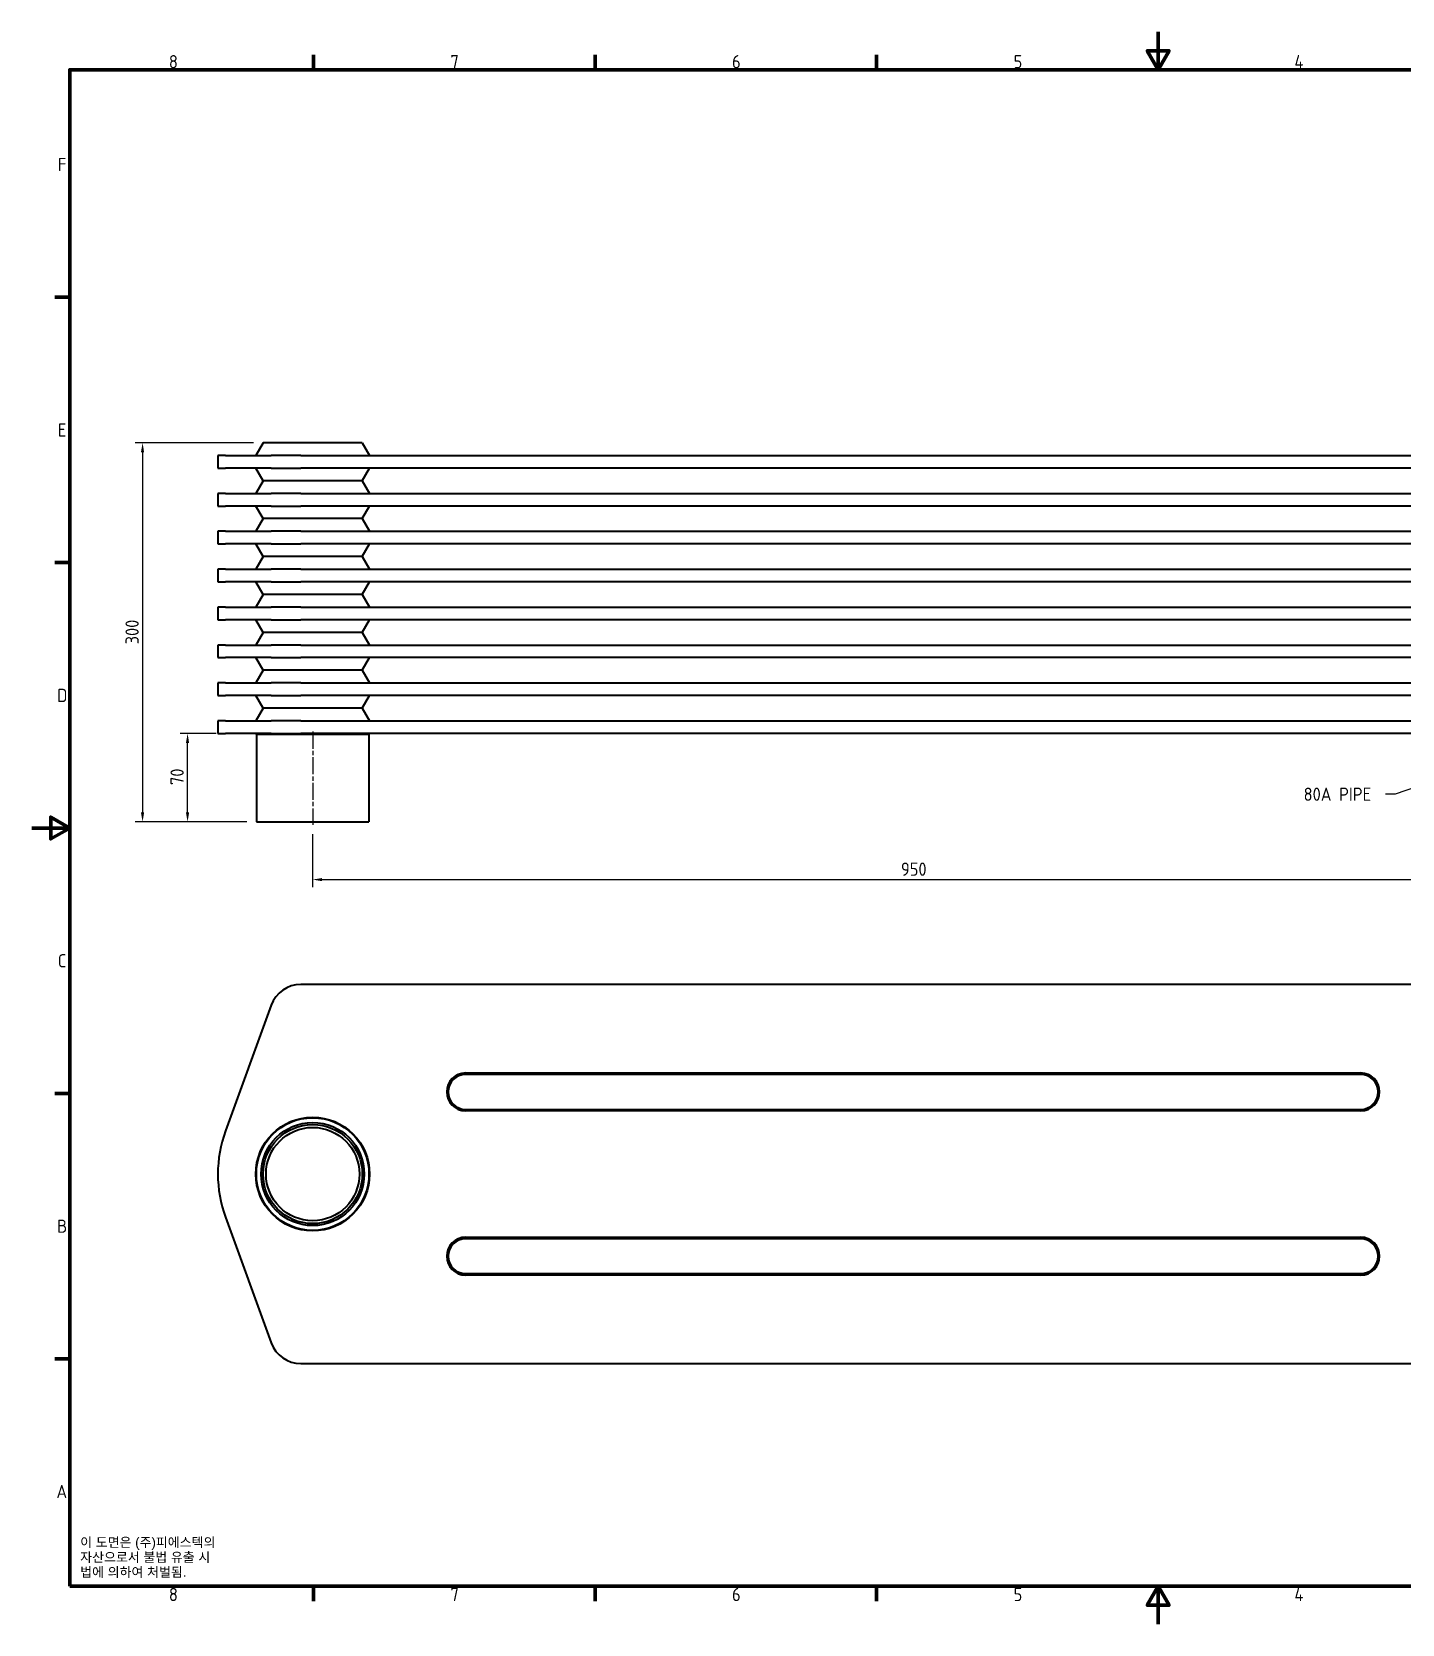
# Model space of a CAD drawing. Header units: millimetres. Extents: x 0 to 1782, y 0 to 1260.
# Drawn here: x 0 to 1084, y 0 to 1260 of the extents above; entities that cross this region are included whole.
import ezdxf

# ---------------------------------------------------------------- set-up
doc = ezdxf.new("R2010")
doc.units = ezdxf.units.MM
doc.header["$LTSCALE"] = 3
doc.linetypes.add('CHAIN', pattern=[0.3543, 0.2362, -0.0295, 0.0591, -0.0295])
doc.layers.get('0').update_dxf_attribs({"color": 3, "lineweight": 25})
for name, color, linetype, lineweight in [('가시적인 것(ISO)', 3, 'Continuous', 40), ('경계(ISO)', 7, 'Continuous', 70), ('기호(ISO)', 7, 'Continuous', 25), ('중심선(ISO)', 7, 'Continuous', 25), ('치수(ISO)', 7, 'Continuous', 25)]:
    doc.layers.add(name, color=color, linetype=linetype, lineweight=lineweight)
doc.styles.add('문자 텍스트_PSTEK_POSCO', font='isocp.shx')
doc.styles.add('치수 텍스트_PSTEK_POSCO', font='isocp.shx')
doc.dimstyles.new('치수_PSTEK_POSCO', dxfattribs={"dimscale": 3, "dimtxt": 3.5, "dimasz": 2.5, "dimexe": 2, "dimexo": 2.5, "dimgap": 1, "dimtad": 1, "dimrnd": 1e-08, "dimdsep": 46, "dimtxsty": '치수 텍스트_PSTEK_POSCO', "dimcen": 0.09, "dimdle": 10, "dimclrd": 7, "dimclre": 7, "dimclrt": 2, "dimadec": 1, "dimazin": 2, "dimtfac": 1, "dimtmove": 0, "dimatfit": 3, "dimfxl": 0, "dimtolj": 1, "dimlwd": -1, "dimlwe": -1, "dimarcsym": 0})
doc.dimstyles.new('치수_PSTEK_POSCO$7', dxfattribs={"dimscale": 3, "dimtxt": 3.5, "dimasz": 2.5, "dimexe": 2, "dimexo": 2.5, "dimgap": 1, "dimtad": 1, "dimrnd": 1e-08, "dimdsep": 46, "dimtxsty": '치수 텍스트_PSTEK_POSCO', "dimcen": 0.09, "dimdle": 10, "dimclrd": 7, "dimclre": 7, "dimclrt": 2, "dimadec": 1, "dimazin": 2, "dimtfac": 1, "dimtmove": 0, "dimatfit": 3, "dimfxl": 0, "dimtolj": 1, "dimlwd": -1, "dimlwe": -1, "dimarcsym": 0})

# ---------------------------------------------------------------- blocks, each defined once
blk = doc.blocks.new('경계 Default Border')
at = {"layer": '경계(ISO)'}
for p, q in [((74.25, 410), (74.25, 413.9)), ((148.5, 410), (148.5, 413.9)), ((222.75, 410), (222.75, 413.9)), ((10, 350), (6.1, 350)), ((10, 280), (6.1, 280)), ((10, 140), (6.1, 140)), ((10, 70), (6.1, 70)), ((74.25, 10), (74.25, 6.1)), ((148.5, 10), (148.5, 6.1)), ((222.75, 10), (222.75, 6.1))]:
    blk.add_line(p, q, dxfattribs=at)
at = {"layer": '경계(ISO)', "flags": 128}
for points in [[(297, 420), (297, 410), (294.11, 415), (299.89, 415), (297, 410)], [(10, 10), (10, 410), (584, 410), (584, 10), (10, 10)], [(0, 210), (10, 210), (5, 212.89), (5, 207.11), (10, 210)], [(297, 0), (297, 10), (294.11, 5), (299.89, 5), (297, 10)]]:
    blk.add_lwpolyline(points, dxfattribs=at)
at = {"layer": '경계(ISO)', "color": 2, "char_height": 3.5, "attachment_point": 7, "style": '문자 텍스트_PSTEK_POSCO'}
for s, insert in [('8', (36.13, 410.37)), ('7', (110.38, 410.39)), ('6', (184.63, 410.37)), ('5', (258.88, 410.37)), ('4', (332.93, 410.4)), ('F', (6.85, 383.25)), ('E', (6.85, 313.22)), ('D', (6.66, 243.22)), ('C', (6.85, 173.22)), ('B', (6.66, 103.22)), ('A', (6.47, 33.24)), ('8', (36.13, 6.07)), ('7', (110.38, 6.09)), ('6', (184.63, 6.07)), ('5', (258.88, 6.07)), ('4', (332.93, 6.1))]:
    blk.add_mtext(s, dxfattribs=dict(at, insert=insert))
blk = doc.blocks.new('*D22')
at = {"layer": 'Defpoints', "color": 0, "transparency": 16777216}
for p in [(222.1, 632.5), (1172.1, 632.5), (1172.1, 589.2)]:
    blk.add_point(p, dxfattribs=at)
at = {"layer": '치수(ISO)', "color": 7, "transparency": 16777216}
for p, q in [((222.1, 625), (222.1, 583.2)), ((1172.1, 625), (1172.1, 583.2)), ((229.6, 589.2), (1164.6, 589.2))]:
    blk.add_line(p, q, dxfattribs=at)
for points in [[(229.6, 590.4), (229.6, 587.9), (222.1, 589.2)], [(1164.6, 590.4), (1164.6, 587.9), (1172.1, 589.2)]]:
    blk.add_solid(points, dxfattribs=at)
at = {"layer": '치수(ISO)', "color": 2, "transparency": 16777216, "insert": (687.5, 597.4), "char_height": 10.5, "attachment_point": 4, "style": '치수 텍스트_PSTEK_POSCO'}
blk.add_mtext('\\A1;950', dxfattribs=at)
blk = doc.blocks.new('*D25')
at = {"layer": 'Defpoints', "color": 0, "transparency": 16777216}
for p in [(123.2, 704.8), (153.2, 704.8), (177.6, 634.8)]:
    blk.add_point(p, dxfattribs=at)
at = {"layer": '치수(ISO)', "color": 7, "transparency": 16777216}
for p, q in [((145.7, 704.8), (117.2, 704.8)), ((123.2, 642.3), (123.2, 697.3)), ((170.1, 634.8), (117.2, 634.8))]:
    blk.add_line(p, q, dxfattribs=at)
for points in [[(121.9, 697.3), (124.4, 697.3), (123.2, 704.8)], [(121.9, 642.3), (124.4, 642.3), (123.2, 634.8)]]:
    blk.add_solid(points, dxfattribs=at)
at = {"layer": '치수(ISO)', "color": 2, "transparency": 16777216, "insert": (114.9, 664), "char_height": 10.5, "attachment_point": 4, "rotation": 90, "style": '치수 텍스트_PSTEK_POSCO'}
blk.add_mtext('\\A1;70', dxfattribs=at)
blk = doc.blocks.new('*D26')
at = {"layer": 'Defpoints', "color": 0, "transparency": 16777216}
for p in [(182.9, 934.8), (87.6, 634.8), (177.6, 634.8)]:
    blk.add_point(p, dxfattribs=at)
at = {"layer": '치수(ISO)', "color": 7, "transparency": 16777216}
for p, q in [((175.4, 934.8), (81.6, 934.8)), ((87.6, 927.3), (87.6, 642.3)), ((170.1, 634.8), (81.6, 634.8))]:
    blk.add_line(p, q, dxfattribs=at)
for points in [[(86.3, 927.3), (88.8, 927.3), (87.6, 934.8)], [(86.3, 642.3), (88.8, 642.3), (87.6, 634.8)]]:
    blk.add_solid(points, dxfattribs=at)
at = {"layer": '치수(ISO)', "color": 2, "transparency": 16777216, "insert": (79.3, 775.3), "char_height": 10.5, "attachment_point": 4, "rotation": 90, "style": '치수 텍스트_PSTEK_POSCO'}
blk.add_mtext('\\A1;300', dxfattribs=at)

msp = doc.modelspace()

# ---------------------------------------------------------------- linework, layer by layer
at = {"layer": '가시적인 것(ISO)'}
for p, q in [((182.921, 934.794), (177.147, 924.794)), ((261.374, 934.794), (182.921, 934.794)), ((261.374, 934.794), (267.147, 924.794)), ((153.178, 924.794), (147.147, 924.794)), ((147.147, 924.794), (147.147, 914.794)), ((153.178, 924.794), (189.338, 924.794)), ((212.83, 924.794), (189.338, 924.794)), ((212.83, 924.794), (1181.464, 924.794)), ((147.147, 914.794), (153.178, 914.794)), ((189.338, 914.794), (153.178, 914.794)), ((182.921, 904.794), (177.147, 914.794)), ((189.338, 914.794), (212.83, 914.794)), ((1181.464, 914.794), (212.83, 914.794)), ((261.374, 904.794), (267.147, 914.794)), ((153.178, 894.794), (147.147, 894.794)), ((147.147, 894.794), (147.147, 884.794)), ((153.178, 894.794), (189.338, 894.794)), ((182.921, 904.794), (177.147, 894.794)), ((261.374, 904.794), (182.921, 904.794)), ((212.83, 894.794), (189.338, 894.794)), ((212.83, 894.794), (1181.464, 894.794)), ((261.374, 904.794), (267.147, 894.794)), ((147.147, 884.794), (153.178, 884.794)), ((189.338, 884.794), (153.178, 884.794)), ((182.921, 874.794), (177.147, 884.794)), ((189.338, 884.794), (212.83, 884.794)), ((1181.464, 884.794), (212.83, 884.794)), ((261.374, 874.794), (267.147, 884.794)), ((182.921, 874.794), (177.147, 864.794)), ((261.374, 874.794), (182.921, 874.794)), ((261.374, 874.794), (267.147, 864.794)), ((153.178, 864.794), (147.147, 864.794)), ((147.147, 864.794), (147.147, 854.794)), ((153.178, 864.794), (189.338, 864.794)), ((212.83, 864.794), (189.338, 864.794)), ((212.83, 864.794), (1181.464, 864.794)), ((147.147, 854.794), (153.178, 854.794)), ((189.338, 854.794), (153.178, 854.794)), ((182.921, 844.794), (177.147, 854.794)), ((182.921, 844.794), (177.147, 834.794)), ((261.374, 844.794), (182.921, 844.794)), ((189.338, 854.794), (212.83, 854.794)), ((1181.464, 854.794), (212.83, 854.794)), ((261.374, 844.794), (267.147, 854.794)), ((261.374, 844.794), (267.147, 834.794)), ((153.178, 834.794), (147.147, 834.794)), ((147.147, 834.794), (147.147, 824.794)), ((153.178, 834.794), (189.338, 834.794)), ((212.83, 834.794), (189.338, 834.794)), ((212.83, 834.794), (1181.464, 834.794)), ((147.147, 824.794), (153.178, 824.794)), ((189.338, 824.794), (153.178, 824.794)), ((182.921, 814.794), (177.147, 824.794)), ((189.338, 824.794), (212.83, 824.794)), ((1181.464, 824.794), (212.83, 824.794)), ((261.374, 814.794), (267.147, 824.794)), ((182.921, 814.794), (177.147, 804.794)), ((261.374, 814.794), (182.921, 814.794)), ((261.374, 814.794), (267.147, 804.794)), ((153.178, 804.794), (147.147, 804.794)), ((147.147, 804.794), (147.147, 794.794)), ((147.147, 794.794), (153.178, 794.794)), ((153.178, 804.794), (189.338, 804.794)), ((189.338, 794.794), (153.178, 794.794)), ((182.921, 784.794), (177.147, 794.794)), ((212.83, 804.794), (189.338, 804.794)), ((189.338, 794.794), (212.83, 794.794)), ((212.83, 804.794), (1181.464, 804.794)), ((1181.464, 794.794), (212.83, 794.794)), ((261.374, 784.794), (267.147, 794.794)), ((182.921, 784.794), (177.147, 774.794)), ((261.374, 784.794), (182.921, 784.794)), ((261.374, 784.794), (267.147, 774.794)), ((153.178, 774.794), (147.147, 774.794)), ((147.147, 774.794), (147.147, 764.794)), ((153.178, 774.794), (189.338, 774.794)), ((212.83, 774.794), (189.338, 774.794)), ((212.83, 774.794), (1181.464, 774.794)), ((147.147, 764.794), (153.178, 764.794)), ((189.338, 764.794), (153.178, 764.794)), ((182.921, 754.794), (177.147, 764.794)), ((189.338, 764.794), (212.83, 764.794)), ((1181.464, 764.794), (212.83, 764.794)), ((261.374, 754.794), (267.147, 764.794)), ((153.178, 744.794), (147.147, 744.794)), ((147.147, 744.794), (147.147, 734.794)), ((153.178, 744.794), (189.338, 744.794)), ((182.921, 754.794), (177.147, 744.794)), ((261.374, 754.794), (182.921, 754.794)), ((212.83, 744.794), (189.338, 744.794)), ((212.83, 744.794), (1181.464, 744.794)), ((261.374, 754.794), (267.147, 744.794)), ((147.147, 734.794), (153.178, 734.794)), ((189.338, 734.794), (153.178, 734.794)), ((182.921, 724.794), (177.147, 734.794)), ((189.338, 734.794), (212.83, 734.794)), ((1181.464, 734.794), (212.83, 734.794)), ((261.374, 724.794), (267.147, 734.794)), ((182.921, 724.794), (177.147, 714.794)), ((261.374, 724.794), (182.921, 724.794)), ((261.374, 724.794), (267.147, 714.794)), ((153.178, 714.794), (147.147, 714.794)), ((147.147, 714.794), (147.147, 704.794)), ((153.178, 714.794), (189.338, 714.794)), ((212.83, 714.794), (189.338, 714.794)), ((212.83, 714.794), (1181.464, 714.794)), ((147.147, 704.794), (153.178, 704.794)), ((189.338, 704.794), (153.178, 704.794)), ((177.597, 704.015), (177.147, 704.794)), ((266.697, 704.015), (177.597, 704.015)), ((177.597, 704.015), (177.597, 634.794)), ((189.338, 704.794), (212.83, 704.794)), ((1181.464, 704.794), (212.83, 704.794)), ((266.697, 704.015), (267.147, 704.794)), ((266.697, 704.015), (266.697, 634.794)), ((177.597, 634.794), (266.697, 634.794)), ((1181.464, 506.162), (212.83, 506.162)), ((189.338, 489.713), (153.178, 390.364)), ((343.147, 436.162), (1051.147, 436.162)), ((1051.147, 434.971), (343.147, 434.971)), ((343.147, 407.354), (1051.147, 407.354)), ((1051.147, 406.162), (343.147, 406.162)), ((153.178, 321.96), (189.338, 222.612)), ((343.147, 306.162), (1051.147, 306.162)), ((1051.147, 304.971), (343.147, 304.971)), ((343.147, 277.354), (1051.147, 277.354)), ((1051.147, 276.162), (343.147, 276.162)), ((212.83, 206.162), (1181.464, 206.162))]:
    msp.add_line(p, q, dxfattribs=at)
for radius in [45, 44.55, 40.8, 39.226, 36.917]:
    msp.add_circle((222.147, 356.162), radius, dxfattribs=at)
for centre, radius, start, end in [((212.83, 481.162), 25, 90, 160), ((343.147, 421.162), 15, 90, 270), ((343.147, 421.162), 13.808, 90, 270), ((1051.147, 421.162), 15, 270, 90), ((1051.147, 421.162), 13.808, 270, 90), ((247.147, 356.162), 100, 160, 200), ((343.147, 291.162), 15, 90, 270), ((343.147, 291.162), 13.808, 90, 270), ((1051.147, 291.162), 15, 270, 90), ((1051.147, 291.162), 13.808, 270, 90), ((212.83, 231.162), 25, 200, 270)]:
    msp.add_arc(centre, radius, start, end, dxfattribs=at)
at = {"layer": '중심선(ISO)', "linetype": 'CHAIN', "ltscale": 19.051651}
msp.add_line((222.147, 706.265), (222.147, 632.544), dxfattribs=at)

# ---------------------------------------------------------------- block references
at = {"xscale": 3, "yscale": 3, "zscale": 3}
msp.add_blockref('경계 Default Border', (0, 0), dxfattribs=at)

# ---------------------------------------------------------------- texts
at = {"layer": '기호(ISO)', "color": 2, "insert": (1006.022, 656.718), "char_height": 10.5, "width": 61.84863, "attachment_point": 4, "style": '치수 텍스트_PSTEK_POSCO'}
msp.add_mtext('{\\fISOCP|b0|i0;\\H10.5000;80A PIPE}', dxfattribs=at)
at = {"layer": '기호(ISO)', "color": 2, "insert": (38.265, 52.602), "char_height": 7.5, "width": 117.91831, "attachment_point": 4, "line_spacing_factor": 0.944221, "style": '문자 텍스트_PSTEK_POSCO'}
msp.add_mtext('{\\fArial|b0|i0;\\H7.5000;이 도면은 (주)피에스텍의\\P자산으로서 불법 유출 시 \\P법에 의하여 처벌됨.}', dxfattribs=at)

# ---------------------------------------------------------------- dimensions: what is measured, and where the dimension line sits
at = {"layer": '치수(ISO)', "color": 7}
for base, p1, p2, angle, picture, middle in [((87.597, 634.794), (182.921, 934.794), (177.597, 634.794), 270, '*D26', (87.597, 784.794)), ((123.178, 704.794), (177.597, 634.794), (153.178, 704.794), 90, '*D25', (123.178, 669.794)), ((1172.147, 589.172), (222.147, 632.544), (1172.147, 632.544), 180, '*D22', (697.147, 589.172))]:
    dim = msp.add_linear_dim(base=base, p1=p1, p2=p2, angle=angle, dimstyle='치수_PSTEK_POSCO', override={"dimdec": 2, "dimtp": 0, "dimtm": 0, "dimtdec": 2, "dimtofl": 0, "dimatfit": 1}, dxfattribs=at)
    dim.commit()
    dim.dimension.update_dxf_attribs({"geometry": picture, "text_midpoint": middle, "dimtype": 160})

# ---------------------------------------------------------------- leaders
at = {"layer": '기호(ISO)', "color": 7, "annotation_type": 0, "has_hookline": 1, "hookline_direction": 1, "text_width": 58.458}
msp.add_leader([(1145.888, 680.345), (1078.37, 656.718), (1070.87, 656.718)], dimstyle='치수_PSTEK_POSCO$7', override={"dimtad": 0}, dxfattribs=at)

doc.saveas('drawing.dxf')
